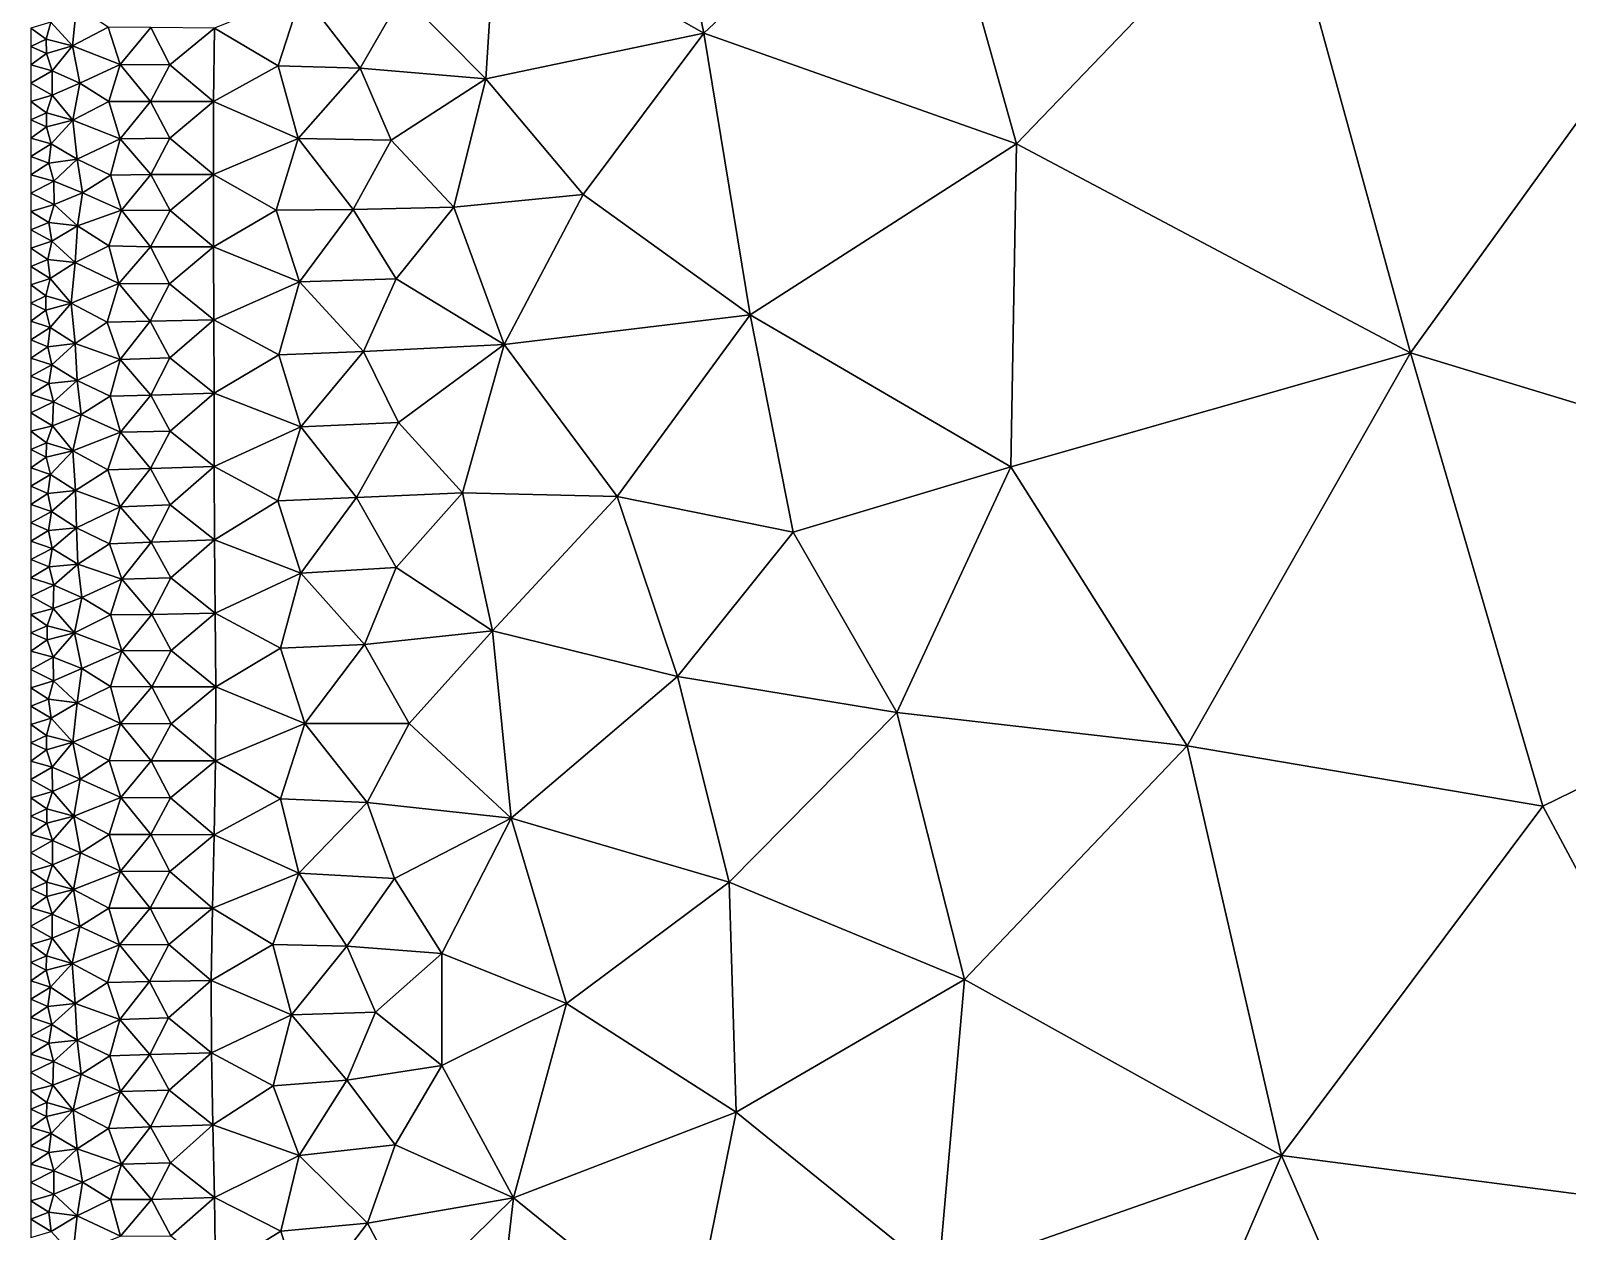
# Model space of a CAD drawing. Header units: metres. Extents: x 0 to 72, y -280 to 0.
# Drawn here: x 0.2 to 16.98, y -211.68 to -198.56 of the extents above; entities that cross this region are included whole.
import ezdxf

# ---------------------------------------------------------------- set-up
doc = ezdxf.new("R2010")
doc.units = ezdxf.units.M

msp = doc.modelspace()

# ---------------------------------------------------------------- linework, layer by layer
at = {"layer": 'layer', "color": 0}
for points in [[(6.93765, -195.646), (5.28121, -197.301), (7.55037, -198.589)], [(7.55037, -198.589), (9.98498, -196.305), (6.93765, -195.646)], [(10.9636, -199.798), (9.98498, -196.305), (7.55037, -198.589)], [(10.9636, -199.798), (13.8196, -196.823), (9.98498, -196.305)], [(15.2644, -202.08), (13.8196, -196.823), (10.9636, -199.798)], [(15.2644, -202.08), (19.071, -196.809), (13.8196, -196.823)], [(22.3998, -204.252), (19.071, -196.809), (15.2644, -202.08)], [(5.28121, -197.301), (4.25843, -198.166), (5.16872, -199.087)], [(5.28121, -197.301), (5.16872, -199.087), (7.55037, -198.589)], [(0.700573, -198.297), (0.420416, -198.468), (0.657446, -198.728)], [(0.700573, -198.297), (0.657446, -198.728), (1.04685, -198.522)], [(3.16149, -198.146), (2.20523, -198.536), (2.90063, -198.945)], [(3.16149, -198.146), (2.90063, -198.945), (3.79705, -198.973)], [(3.16149, -198.146), (3.79705, -198.973), (4.25843, -198.166)], [(4.25843, -198.166), (3.79705, -198.973), (5.16872, -199.087)], [(0.420416, -198.468), (0.2, -198.535), (0.370223, -198.656)], [(0.420416, -198.468), (0.370223, -198.656), (0.657446, -198.728)], [(0.2, -198.535), (0.2, -198.735), (0.370223, -198.656)], [(1.04685, -198.522), (0.657446, -198.728), (1.17598, -198.932)], [(1.04685, -198.522), (1.17598, -198.932), (1.51084, -198.529)], [(1.51084, -198.529), (1.17598, -198.932), (1.72046, -198.934)], [(1.51084, -198.529), (1.72046, -198.934), (2.20523, -198.536)], [(2.20523, -198.536), (1.72046, -198.934), (2.19706, -199.337)], [(2.20523, -198.536), (2.19706, -199.337), (2.90063, -198.945)], [(7.55037, -198.589), (5.16872, -199.087), (6.23027, -200.352)], [(8.05692, -201.665), (7.55037, -198.589), (6.23027, -200.352)], [(8.05692, -201.665), (10.9636, -199.798), (7.55037, -198.589)], [(0.370223, -198.656), (0.2, -198.735), (0.372354, -198.811)], [(0.2, -198.735), (0.2, -198.935), (0.372354, -198.811)], [(0.370223, -198.656), (0.372354, -198.811), (0.657446, -198.728)], [(0.372354, -198.811), (0.433298, -199.002), (0.657446, -198.728)], [(0.657446, -198.728), (0.433298, -199.002), (0.735541, -199.135)], [(0.657446, -198.728), (0.735541, -199.135), (1.17598, -198.932)], [(0.372354, -198.811), (0.2, -198.935), (0.433298, -199.002)], [(0.2, -198.935), (0.2, -199.135), (0.433298, -199.002)], [(1.17598, -198.932), (0.735541, -199.135), (1.05109, -199.337)], [(1.17598, -198.932), (1.05109, -199.337), (1.50694, -199.336)], [(1.17598, -198.932), (1.50694, -199.336), (1.72046, -198.934)], [(1.72046, -198.934), (1.50694, -199.336), (2.19706, -199.337)], [(2.90063, -198.945), (2.19706, -199.337), (3.12054, -199.74)], [(2.90063, -198.945), (3.12054, -199.74), (3.79705, -198.973)], [(3.79705, -198.973), (3.12054, -199.74), (4.13708, -199.759)], [(3.79705, -198.973), (4.13708, -199.759), (5.16872, -199.087)], [(0.433298, -199.002), (0.2, -199.135), (0.433626, -199.268)], [(0.2, -199.135), (0.2, -199.335), (0.433626, -199.268)], [(0.433298, -199.002), (0.433626, -199.268), (0.735541, -199.135)], [(0.735541, -199.135), (0.433626, -199.268), (0.658927, -199.54)], [(0.735541, -199.135), (0.658927, -199.54), (1.05109, -199.337)], [(5.16872, -199.087), (4.13708, -199.759), (4.82075, -200.491)], [(5.16872, -199.087), (4.82075, -200.491), (6.23027, -200.352)], [(0.433626, -199.268), (0.2, -199.335), (0.372904, -199.459)], [(0.433626, -199.268), (0.372904, -199.459), (0.658927, -199.54)], [(0.2, -199.335), (0.2, -199.536), (0.372904, -199.459)], [(0.372904, -199.459), (0.2, -199.536), (0.370947, -199.614)], [(0.372904, -199.459), (0.370947, -199.614), (0.658927, -199.54)], [(1.05109, -199.337), (0.658927, -199.54), (1.17511, -199.742)], [(1.05109, -199.337), (1.17511, -199.742), (1.50694, -199.336)], [(1.50694, -199.336), (1.17511, -199.742), (1.71853, -199.736)], [(1.50694, -199.336), (1.71853, -199.736), (2.19706, -199.337)], [(2.19706, -199.337), (1.71853, -199.736), (2.19425, -200.132)], [(2.19706, -199.337), (2.19425, -200.132), (3.12054, -199.74)], [(0.2, -199.536), (0.2, -199.736), (0.370947, -199.614)], [(0.370947, -199.614), (0.2, -199.736), (0.422182, -199.8)], [(0.370947, -199.614), (0.422182, -199.8), (0.658927, -199.54)], [(0.658927, -199.54), (0.422182, -199.8), (0.706068, -199.967)], [(0.658927, -199.54), (0.706068, -199.967), (1.17511, -199.742)], [(0.2, -199.736), (0.2, -199.936), (0.422182, -199.8)], [(0.422182, -199.8), (0.2, -199.936), (0.396495, -200.009)], [(0.422182, -199.8), (0.396495, -200.009), (0.706068, -199.967)], [(1.17511, -199.742), (0.706068, -199.967), (1.0704, -200.14)], [(1.17511, -199.742), (1.0704, -200.14), (1.51267, -200.134)], [(1.17511, -199.742), (1.51267, -200.134), (1.71853, -199.736)], [(1.71853, -199.736), (1.51267, -200.134), (2.19425, -200.132)], [(3.12054, -199.74), (2.19425, -200.132), (2.87844, -200.522)], [(3.12054, -199.74), (2.87844, -200.522), (3.71993, -200.514)], [(3.12054, -199.74), (3.71993, -200.514), (4.13708, -199.759)], [(4.13708, -199.759), (3.71993, -200.514), (4.82075, -200.491)], [(10.9034, -203.325), (10.9636, -199.798), (8.05692, -201.665)], [(10.9034, -203.325), (15.2644, -202.08), (10.9636, -199.798)], [(0.2, -199.936), (0.2, -200.136), (0.396495, -200.009)], [(0.396495, -200.009), (0.453725, -200.207), (0.706068, -199.967)], [(0.706068, -199.967), (0.453725, -200.207), (0.764806, -200.332)], [(0.706068, -199.967), (0.764806, -200.332), (1.0704, -200.14)], [(0.396495, -200.009), (0.2, -200.136), (0.453725, -200.207)], [(0.2, -200.136), (0.2, -200.336), (0.453725, -200.207)], [(1.0704, -200.14), (0.764806, -200.332), (1.19207, -200.524)], [(1.0704, -200.14), (1.19207, -200.524), (1.51267, -200.134)], [(1.51267, -200.134), (1.19207, -200.524), (1.72211, -200.528)], [(1.51267, -200.134), (1.72211, -200.528), (2.19425, -200.132)], [(2.19425, -200.132), (1.72211, -200.528), (2.19566, -200.923)], [(2.19425, -200.132), (2.19566, -200.923), (2.87844, -200.522)], [(0.453725, -200.207), (0.2, -200.336), (0.454946, -200.46)], [(0.453725, -200.207), (0.454946, -200.46), (0.764806, -200.332)], [(0.2, -200.336), (0.2, -200.536), (0.454946, -200.46)], [(0.454946, -200.46), (0.2, -200.536), (0.399471, -200.658)], [(0.454946, -200.46), (0.399471, -200.658), (0.711791, -200.693)], [(0.764806, -200.332), (0.454946, -200.46), (0.711791, -200.693)], [(0.764806, -200.332), (0.711791, -200.693), (1.19207, -200.524)], [(4.82075, -200.491), (5.37095, -201.99), (6.23027, -200.352)], [(6.23027, -200.352), (5.37095, -201.99), (8.05692, -201.665)], [(0.2, -200.536), (0.2, -200.737), (0.399471, -200.658)], [(1.19207, -200.524), (0.711791, -200.693), (1.05317, -200.913)], [(1.19207, -200.524), (1.05317, -200.913), (1.508, -200.924)], [(1.19207, -200.524), (1.508, -200.924), (1.72211, -200.528)], [(1.72211, -200.528), (1.508, -200.924), (2.19566, -200.923)], [(2.87844, -200.522), (2.19566, -200.923), (3.13519, -201.304)], [(2.87844, -200.522), (3.13519, -201.304), (3.71993, -200.514)], [(3.71993, -200.514), (3.13519, -201.304), (4.18835, -201.272)], [(3.71993, -200.514), (4.18835, -201.272), (4.82075, -200.491)], [(4.82075, -200.491), (4.18835, -201.272), (5.37095, -201.99)], [(0.399471, -200.658), (0.2, -200.737), (0.430661, -200.863)], [(0.2, -200.737), (0.2, -200.937), (0.430661, -200.863)], [(0.399471, -200.658), (0.430661, -200.863), (0.711791, -200.693)], [(0.711791, -200.693), (0.430661, -200.863), (0.686297, -201.095)], [(0.711791, -200.693), (0.686297, -201.095), (1.05317, -200.913)], [(0.430661, -200.863), (0.2, -200.937), (0.386171, -201.061)], [(0.2, -200.937), (0.2, -201.137), (0.386171, -201.061)], [(0.430661, -200.863), (0.386171, -201.061), (0.686297, -201.095)], [(1.05317, -200.913), (0.686297, -201.095), (1.16366, -201.325)], [(1.05317, -200.913), (1.16366, -201.325), (1.508, -200.924)], [(1.508, -200.924), (1.16366, -201.325), (1.71568, -201.326)], [(1.508, -200.924), (1.71568, -201.326), (2.19566, -200.923)], [(2.19566, -200.923), (1.71568, -201.326), (2.19981, -201.722)], [(2.19566, -200.923), (2.19981, -201.722), (3.13519, -201.304)], [(0.386171, -201.061), (0.2, -201.137), (0.41312, -201.271)], [(0.2, -201.137), (0.2, -201.337), (0.41312, -201.271)], [(0.386171, -201.061), (0.41312, -201.271), (0.686297, -201.095)], [(0.686297, -201.095), (0.41312, -201.271), (0.641277, -201.537)], [(0.686297, -201.095), (0.641277, -201.537), (1.16366, -201.325)], [(0.41312, -201.271), (0.2, -201.337), (0.363981, -201.46)], [(0.41312, -201.271), (0.363981, -201.46), (0.641277, -201.537)], [(1.16366, -201.325), (0.641277, -201.537), (1.03449, -201.746)], [(1.16366, -201.325), (1.03449, -201.746), (1.50252, -201.735)], [(1.16366, -201.325), (1.50252, -201.735), (1.71568, -201.326)], [(1.71568, -201.326), (1.50252, -201.735), (2.19981, -201.722)], [(3.13519, -201.304), (2.19981, -201.722), (2.90937, -202.102)], [(3.13519, -201.304), (2.90937, -202.102), (3.83415, -202.067)], [(3.13519, -201.304), (3.83415, -202.067), (4.18835, -201.272)], [(4.18835, -201.272), (3.83415, -202.067), (5.37095, -201.99)], [(0.2, -201.337), (0.2, -201.537), (0.363981, -201.46)], [(0.363981, -201.46), (0.2, -201.537), (0.363886, -201.615)], [(0.363981, -201.46), (0.363886, -201.615), (0.641277, -201.537)], [(0.2, -201.537), (0.2, -201.737), (0.363886, -201.615)], [(0.363886, -201.615), (0.2, -201.737), (0.412798, -201.803)], [(0.363886, -201.615), (0.412798, -201.803), (0.641277, -201.537)], [(0.641277, -201.537), (0.412798, -201.803), (0.684578, -201.978)], [(0.641277, -201.537), (0.684578, -201.978), (1.03449, -201.746)], [(0.2, -201.737), (0.2, -201.938), (0.412798, -201.803)], [(0.412798, -201.803), (0.2, -201.938), (0.385677, -202.014)], [(0.412798, -201.803), (0.385677, -202.014), (0.684578, -201.978)], [(1.03449, -201.746), (0.684578, -201.978), (1.17584, -202.154)], [(1.03449, -201.746), (1.17584, -202.154), (1.50252, -201.735)], [(1.50252, -201.735), (1.17584, -202.154), (1.72039, -202.135)], [(1.50252, -201.735), (1.72039, -202.135), (2.19981, -201.722)], [(2.19981, -201.722), (1.72039, -202.135), (2.20419, -202.522)], [(2.19981, -201.722), (2.20419, -202.522), (2.90937, -202.102)], [(6.60375, -203.652), (8.05692, -201.665), (5.37095, -201.99)], [(8.52567, -204.04), (8.05692, -201.665), (6.60375, -203.652)], [(8.52567, -204.04), (10.9034, -203.325), (8.05692, -201.665)], [(0.2, -201.938), (0.2, -202.138), (0.385677, -202.014)], [(0.385677, -202.014), (0.429423, -202.211), (0.684578, -201.978)], [(0.684578, -201.978), (0.429423, -202.211), (0.707916, -202.384)], [(0.684578, -201.978), (0.707916, -202.384), (1.17584, -202.154)], [(3.83415, -202.067), (4.21657, -202.842), (5.37095, -201.99)], [(5.37095, -201.99), (4.21657, -202.842), (4.91602, -203.609)], [(5.37095, -201.99), (4.91602, -203.609), (6.60375, -203.652)], [(0.385677, -202.014), (0.2, -202.138), (0.429423, -202.211)], [(0.2, -202.138), (0.2, -202.338), (0.429423, -202.211)], [(1.17584, -202.154), (0.707916, -202.384), (1.06595, -202.556)], [(1.17584, -202.154), (1.06595, -202.556), (1.51223, -202.542)], [(1.17584, -202.154), (1.51223, -202.542), (1.72039, -202.135)], [(1.72039, -202.135), (1.51223, -202.542), (2.20419, -202.522)], [(2.90937, -202.102), (2.20419, -202.522), (3.14842, -202.889)], [(2.90937, -202.102), (3.14842, -202.889), (3.83415, -202.067)], [(3.83415, -202.067), (3.14842, -202.889), (4.21657, -202.842)], [(12.8277, -206.373), (15.2644, -202.08), (10.9034, -203.325)], [(16.7102, -207.035), (15.2644, -202.08), (12.8277, -206.373)], [(16.7102, -207.035), (22.3998, -204.252), (15.2644, -202.08)], [(0.429423, -202.211), (0.2, -202.338), (0.397462, -202.418)], [(0.429423, -202.211), (0.397462, -202.418), (0.707916, -202.384)], [(0.2, -202.338), (0.2, -202.538), (0.397462, -202.418)], [(0.397462, -202.418), (0.2, -202.538), (0.449097, -202.618)], [(0.397462, -202.418), (0.449097, -202.618), (0.707916, -202.384)], [(0.707916, -202.384), (0.449097, -202.618), (0.75028, -202.756)], [(0.707916, -202.384), (0.75028, -202.756), (1.06595, -202.556)], [(0.2, -202.538), (0.2, -202.738), (0.449097, -202.618)], [(0.449097, -202.618), (0.2, -202.738), (0.438537, -202.878)], [(0.449097, -202.618), (0.438537, -202.878), (0.75028, -202.756)], [(1.06595, -202.556), (0.75028, -202.756), (1.18032, -202.949)], [(1.06595, -202.556), (1.18032, -202.949), (1.51223, -202.542)], [(1.51223, -202.542), (1.18032, -202.949), (1.72274, -202.937)], [(1.51223, -202.542), (1.72274, -202.937), (2.20419, -202.522)], [(2.20419, -202.522), (1.72274, -202.937), (2.20283, -203.323)], [(2.20419, -202.522), (2.20283, -203.323), (3.14842, -202.889)], [(0.2, -202.738), (0.2, -202.938), (0.438537, -202.878)], [(0.75028, -202.756), (0.438537, -202.878), (0.657892, -203.152)], [(0.75028, -202.756), (0.657892, -203.152), (1.18032, -202.949)], [(0.438537, -202.878), (0.2, -202.938), (0.373407, -203.065)], [(0.2, -202.938), (0.2, -203.139), (0.373407, -203.065)], [(0.438537, -202.878), (0.373407, -203.065), (0.657892, -203.152)], [(1.18032, -202.949), (0.657892, -203.152), (1.04249, -203.358)], [(1.18032, -202.949), (1.04249, -203.358), (1.50826, -203.345)], [(1.18032, -202.949), (1.50826, -203.345), (1.72274, -202.937)], [(1.72274, -202.937), (1.50826, -203.345), (2.20283, -203.323)], [(3.14842, -202.889), (2.20283, -203.323), (2.89696, -203.698)], [(3.14842, -202.889), (2.89696, -203.698), (3.75815, -203.66)], [(3.14842, -202.889), (3.75815, -203.66), (4.21657, -202.842)], [(4.21657, -202.842), (3.75815, -203.66), (4.91602, -203.609)], [(0.373407, -203.065), (0.2, -203.139), (0.369818, -203.221)], [(0.2, -203.139), (0.2, -203.339), (0.369818, -203.221)], [(0.373407, -203.065), (0.369818, -203.221), (0.657892, -203.152)], [(0.369818, -203.221), (0.417021, -203.409), (0.657892, -203.152)], [(0.657892, -203.152), (0.417021, -203.409), (0.6871, -203.586)], [(0.657892, -203.152), (0.6871, -203.586), (1.04249, -203.358)], [(0.369818, -203.221), (0.2, -203.339), (0.417021, -203.409)], [(0.2, -203.339), (0.2, -203.539), (0.417021, -203.409)], [(1.50826, -203.345), (1.72237, -203.741), (2.20283, -203.323)], [(2.20283, -203.323), (1.72237, -203.741), (2.20575, -204.124)], [(2.20283, -203.323), (2.20575, -204.124), (2.89696, -203.698)], [(9.65711, -206.009), (10.9034, -203.325), (8.52567, -204.04)], [(12.8277, -206.373), (10.9034, -203.325), (9.65711, -206.009)], [(0.417021, -203.409), (0.2, -203.539), (0.386535, -203.617)], [(0.417021, -203.409), (0.386535, -203.617), (0.6871, -203.586)], [(1.04249, -203.358), (0.6871, -203.586), (1.17641, -203.762)], [(1.04249, -203.358), (1.17641, -203.762), (1.50826, -203.345)], [(1.50826, -203.345), (1.17641, -203.762), (1.72237, -203.741)], [(0.2, -203.539), (0.2, -203.739), (0.386535, -203.617)], [(0.386535, -203.617), (0.2, -203.739), (0.427584, -203.816)], [(0.386535, -203.617), (0.427584, -203.816), (0.6871, -203.586)], [(0.6871, -203.586), (0.427584, -203.816), (0.698974, -203.993)], [(0.6871, -203.586), (0.698974, -203.993), (1.17641, -203.762)], [(2.89696, -203.698), (3.15004, -204.488), (3.75815, -203.66)], [(3.75815, -203.66), (3.15004, -204.488), (4.19187, -204.427)], [(3.75815, -203.66), (4.19187, -204.427), (4.91602, -203.609)], [(4.91602, -203.609), (4.19187, -204.427), (5.24221, -205.118)], [(4.91602, -203.609), (5.24221, -205.118), (6.60375, -203.652)], [(7.26283, -205.617), (6.60375, -203.652), (5.24221, -205.118)], [(7.26283, -205.617), (8.52567, -204.04), (6.60375, -203.652)], [(0.2, -203.739), (0.2, -203.939), (0.427584, -203.816)], [(0.427584, -203.816), (0.2, -203.939), (0.392284, -204.021)], [(0.427584, -203.816), (0.392284, -204.021), (0.698974, -203.993)], [(1.17641, -203.762), (0.698974, -203.993), (1.05994, -204.169)], [(1.17641, -203.762), (1.05994, -204.169), (1.51503, -204.148)], [(1.17641, -203.762), (1.51503, -204.148), (1.72237, -203.741)], [(1.72237, -203.741), (1.51503, -204.148), (2.20575, -204.124)], [(2.89696, -203.698), (2.20575, -204.124), (3.15004, -204.488)], [(0.2, -203.939), (0.2, -204.139), (0.392284, -204.021)], [(0.392284, -204.021), (0.434318, -204.217), (0.698974, -203.993)], [(0.698974, -203.993), (0.434318, -204.217), (0.714232, -204.389)], [(0.698974, -203.993), (0.714232, -204.389), (1.05994, -204.169)], [(0.392284, -204.021), (0.2, -204.139), (0.434318, -204.217)], [(0.2, -204.139), (0.2, -204.339), (0.434318, -204.217)], [(1.05994, -204.169), (0.714232, -204.389), (1.1955, -204.554)], [(1.05994, -204.169), (1.1955, -204.554), (1.51503, -204.148)], [(1.51503, -204.148), (1.1955, -204.554), (1.73074, -204.538)], [(1.51503, -204.148), (1.73074, -204.538), (2.20575, -204.124)], [(2.20575, -204.124), (1.73074, -204.538), (2.21397, -204.924)], [(2.20575, -204.124), (2.21397, -204.924), (3.15004, -204.488)], [(9.65711, -206.009), (8.52567, -204.04), (7.26283, -205.617)], [(0.434318, -204.217), (0.2, -204.339), (0.400287, -204.42)], [(0.2, -204.339), (0.2, -204.54), (0.400287, -204.42)], [(0.434318, -204.217), (0.400287, -204.42), (0.714232, -204.389)], [(19.1216, -211.536), (22.3998, -204.252), (16.7102, -207.035)], [(0.400287, -204.42), (0.2, -204.54), (0.453017, -204.619)], [(0.400287, -204.42), (0.453017, -204.619), (0.714232, -204.389)], [(0.714232, -204.389), (0.453017, -204.619), (0.758906, -204.753)], [(0.714232, -204.389), (0.758906, -204.753), (1.1955, -204.554)], [(3.15004, -204.488), (2.21397, -204.924), (2.92766, -205.309)], [(3.15004, -204.488), (2.92766, -205.309), (3.8442, -205.267)], [(3.15004, -204.488), (3.8442, -205.267), (4.19187, -204.427)], [(4.19187, -204.427), (3.8442, -205.267), (5.24221, -205.118)], [(0.2, -204.54), (0.2, -204.74), (0.453017, -204.619)], [(0.453017, -204.619), (0.2, -204.74), (0.445042, -204.876)], [(0.453017, -204.619), (0.445042, -204.876), (0.758906, -204.753)], [(1.1955, -204.554), (0.758906, -204.753), (1.0692, -204.944)], [(1.1955, -204.554), (1.0692, -204.944), (1.52247, -204.938)], [(1.1955, -204.554), (1.52247, -204.938), (1.73074, -204.538)], [(1.73074, -204.538), (1.52247, -204.938), (2.21397, -204.924)], [(0.2, -204.74), (0.2, -204.94), (0.445042, -204.876)], [(0.758906, -204.753), (0.445042, -204.876), (0.678264, -205.14)], [(0.758906, -204.753), (0.678264, -205.14), (1.0692, -204.944)], [(0.445042, -204.876), (0.2, -204.94), (0.380671, -205.063)], [(0.2, -204.94), (0.2, -205.14), (0.380671, -205.063)], [(0.445042, -204.876), (0.380671, -205.063), (0.678264, -205.14)], [(1.0692, -204.944), (0.678264, -205.14), (1.19312, -205.335)], [(1.0692, -204.944), (1.19312, -205.335), (1.52247, -204.938)], [(1.52247, -204.938), (1.19312, -205.335), (1.73445, -205.332)], [(1.52247, -204.938), (1.73445, -205.332), (2.21397, -204.924)], [(2.21397, -204.924), (1.73445, -205.332), (2.22099, -205.73)], [(2.21397, -204.924), (2.22099, -205.73), (2.92766, -205.309)], [(0.380671, -205.063), (0.2, -205.14), (0.380587, -205.218)], [(0.2, -205.14), (0.2, -205.34), (0.380587, -205.218)], [(0.380671, -205.063), (0.380587, -205.218), (0.678264, -205.14)], [(0.380587, -205.218), (0.444261, -205.405), (0.678264, -205.14)], [(0.678264, -205.14), (0.444261, -205.405), (0.7568, -205.529)], [(0.678264, -205.14), (0.7568, -205.529), (1.19312, -205.335)], [(3.8442, -205.267), (4.33195, -206.131), (5.24221, -205.118)], [(5.24221, -205.118), (4.33195, -206.131), (5.4473, -207.165)], [(5.24221, -205.118), (5.4473, -207.165), (7.26283, -205.617)], [(0.380587, -205.218), (0.2, -205.34), (0.444261, -205.405)], [(0.2, -205.34), (0.2, -205.54), (0.444261, -205.405)], [(1.19312, -205.335), (0.7568, -205.529), (1.07114, -205.726)], [(1.19312, -205.335), (1.07114, -205.726), (1.52176, -205.731)], [(1.19312, -205.335), (1.52176, -205.731), (1.73445, -205.332)], [(1.73445, -205.332), (1.52176, -205.731), (2.22099, -205.73)], [(2.92766, -205.309), (2.22099, -205.73), (3.1939, -206.132)], [(2.92766, -205.309), (3.1939, -206.132), (3.8442, -205.267)], [(3.8442, -205.267), (3.1939, -206.132), (4.33195, -206.131)], [(0.444261, -205.405), (0.2, -205.54), (0.450219, -205.664)], [(0.444261, -205.405), (0.450219, -205.664), (0.7568, -205.529)], [(0.2, -205.54), (0.2, -205.741), (0.450219, -205.664)], [(0.450219, -205.664), (0.2, -205.741), (0.395476, -205.865)], [(0.450219, -205.664), (0.395476, -205.865), (0.705224, -205.903)], [(0.7568, -205.529), (0.450219, -205.664), (0.705224, -205.903)], [(0.7568, -205.529), (0.705224, -205.903), (1.07114, -205.726)], [(7.82569, -207.862), (7.26283, -205.617), (5.4473, -207.165)], [(7.82569, -207.862), (9.65711, -206.009), (7.26283, -205.617)], [(0.2, -205.741), (0.2, -205.941), (0.395476, -205.865)], [(1.07114, -205.726), (0.705224, -205.903), (1.18043, -206.129)], [(1.07114, -205.726), (1.18043, -206.129), (1.52176, -205.731)], [(1.52176, -205.731), (1.18043, -206.129), (1.73185, -206.134)], [(1.52176, -205.731), (1.73185, -206.134), (2.22099, -205.73)], [(2.22099, -205.73), (1.73185, -206.134), (2.21857, -206.54)], [(2.22099, -205.73), (2.21857, -206.54), (3.1939, -206.132)], [(0.395476, -205.865), (0.2, -205.941), (0.422166, -206.074)], [(0.2, -205.941), (0.2, -206.141), (0.422166, -206.074)], [(0.395476, -205.865), (0.422166, -206.074), (0.705224, -205.903)], [(0.705224, -205.903), (0.422166, -206.074), (0.660839, -206.334)], [(0.705224, -205.903), (0.660839, -206.334), (1.18043, -206.129)], [(10.3939, -208.928), (9.65711, -206.009), (7.82569, -207.862)], [(10.3939, -208.928), (12.8277, -206.373), (9.65711, -206.009)], [(0.422166, -206.074), (0.2, -206.141), (0.371394, -206.262)], [(0.2, -206.141), (0.2, -206.341), (0.371394, -206.262)], [(0.422166, -206.074), (0.371394, -206.262), (0.660839, -206.334)], [(1.18043, -206.129), (0.660839, -206.334), (1.0563, -206.536)], [(1.18043, -206.129), (1.0563, -206.536), (1.51645, -206.537)], [(1.18043, -206.129), (1.51645, -206.537), (1.73185, -206.134)], [(1.73185, -206.134), (1.51645, -206.537), (2.21857, -206.54)], [(3.1939, -206.132), (2.21857, -206.54), (2.9279, -206.955)], [(3.1939, -206.132), (2.9279, -206.955), (3.87411, -206.994)], [(3.1939, -206.132), (3.87411, -206.994), (4.33195, -206.131)], [(4.33195, -206.131), (3.87411, -206.994), (5.4473, -207.165)], [(0.371394, -206.262), (0.2, -206.341), (0.373621, -206.417)], [(0.2, -206.341), (0.2, -206.541), (0.373621, -206.417)], [(0.371394, -206.262), (0.373621, -206.417), (0.660839, -206.334)], [(0.373621, -206.417), (0.435419, -206.607), (0.660839, -206.334)], [(0.660839, -206.334), (0.435419, -206.607), (0.740525, -206.739)], [(0.660839, -206.334), (0.740525, -206.739), (1.0563, -206.536)], [(0.373621, -206.417), (0.2, -206.541), (0.435419, -206.607)], [(13.8564, -210.848), (12.8277, -206.373), (10.3939, -208.928)], [(13.8564, -210.848), (16.7102, -207.035), (12.8277, -206.373)], [(0.2, -206.541), (0.2, -206.741), (0.435419, -206.607)], [(0.435419, -206.607), (0.2, -206.741), (0.437083, -206.872)], [(0.435419, -206.607), (0.437083, -206.872), (0.740525, -206.739)], [(1.0563, -206.536), (0.740525, -206.739), (1.18306, -206.94)], [(1.0563, -206.536), (1.18306, -206.94), (1.51645, -206.537)], [(1.51645, -206.537), (1.18306, -206.94), (1.72781, -206.942)], [(1.51645, -206.537), (1.72781, -206.942), (2.21857, -206.54)], [(2.21857, -206.54), (1.72781, -206.942), (2.20425, -207.348)], [(2.21857, -206.54), (2.20425, -207.348), (2.9279, -206.955)], [(0.2, -206.741), (0.2, -206.942), (0.437083, -206.872)], [(0.740525, -206.739), (0.437083, -206.872), (0.66925, -207.141)], [(0.740525, -206.739), (0.66925, -207.141), (1.18306, -206.94)], [(0.437083, -206.872), (0.2, -206.942), (0.376748, -207.063)], [(0.2, -206.942), (0.2, -207.142), (0.376748, -207.063)], [(0.437083, -206.872), (0.376748, -207.063), (0.66925, -207.141)], [(1.18306, -206.94), (0.66925, -207.141), (1.05769, -207.342)], [(1.18306, -206.94), (1.05769, -207.342), (1.51256, -207.344)], [(1.18306, -206.94), (1.51256, -207.344), (1.72781, -206.942)], [(1.72781, -206.942), (1.51256, -207.344), (2.20425, -207.348)], [(2.9279, -206.955), (2.20425, -207.348), (3.12663, -207.767)], [(2.9279, -206.955), (3.12663, -207.767), (3.87411, -206.994)], [(3.87411, -206.994), (3.12663, -207.767), (4.17373, -207.823)], [(3.87411, -206.994), (4.17373, -207.823), (5.4473, -207.165)], [(0.376748, -207.063), (0.2, -207.142), (0.37682, -207.22)], [(0.2, -207.142), (0.2, -207.342), (0.37682, -207.22)], [(0.376748, -207.063), (0.37682, -207.22), (0.66925, -207.141)], [(0.37682, -207.22), (0.437619, -207.41), (0.66925, -207.141)], [(0.66925, -207.141), (0.437619, -207.41), (0.741827, -207.542)], [(0.66925, -207.141), (0.741827, -207.542), (1.05769, -207.342)], [(5.4473, -207.165), (4.17373, -207.823), (4.68841, -208.643)], [(5.4473, -207.165), (4.68841, -208.643), (6.0485, -209.19)], [(7.82569, -207.862), (5.4473, -207.165), (6.0485, -209.19)], [(19.1216, -211.536), (16.7102, -207.035), (13.8564, -210.848)], [(0.37682, -207.22), (0.2, -207.342), (0.437619, -207.41)], [(0.2, -207.342), (0.2, -207.542), (0.437619, -207.41)], [(1.05769, -207.342), (0.741827, -207.542), (1.17965, -207.744)], [(1.05769, -207.342), (1.17965, -207.744), (1.51256, -207.344)], [(1.51256, -207.344), (1.17965, -207.744), (1.71891, -207.746)], [(1.51256, -207.344), (1.71891, -207.746), (2.20425, -207.348)], [(2.20425, -207.348), (1.71891, -207.746), (2.18504, -208.148)], [(2.20425, -207.348), (2.18504, -208.148), (3.12663, -207.767)], [(0.437619, -207.41), (0.2, -207.542), (0.437322, -207.674)], [(0.437619, -207.41), (0.437322, -207.674), (0.741827, -207.542)], [(0.2, -207.542), (0.2, -207.742), (0.437322, -207.674)], [(0.437322, -207.674), (0.2, -207.742), (0.376327, -207.865)], [(0.437322, -207.674), (0.376327, -207.865), (0.667448, -207.944)], [(0.741827, -207.542), (0.437322, -207.674), (0.667448, -207.944)], [(0.741827, -207.542), (0.667448, -207.944), (1.17965, -207.744)], [(0.2, -207.742), (0.2, -207.942), (0.376327, -207.865)], [(0.376327, -207.865), (0.2, -207.942), (0.376001, -208.021)], [(0.376327, -207.865), (0.376001, -208.021), (0.667448, -207.944)], [(1.17965, -207.744), (0.667448, -207.944), (1.05242, -208.146)], [(1.17965, -207.744), (1.05242, -208.146), (1.50362, -208.146)], [(1.17965, -207.744), (1.50362, -208.146), (1.71891, -207.746)], [(1.71891, -207.746), (1.50362, -208.146), (2.18504, -208.148)], [(3.12663, -207.767), (2.18504, -208.148), (2.8444, -208.545)], [(3.12663, -207.767), (2.8444, -208.545), (3.65147, -208.563)], [(3.12663, -207.767), (3.65147, -208.563), (4.17373, -207.823)], [(4.17373, -207.823), (3.65147, -208.563), (4.68841, -208.643)], [(7.90314, -210.376), (7.82569, -207.862), (6.0485, -209.19)], [(7.90314, -210.376), (10.3939, -208.928), (7.82569, -207.862)], [(0.2, -207.942), (0.2, -208.143), (0.376001, -208.021)], [(0.376001, -208.021), (0.2, -208.143), (0.435495, -208.212)], [(0.376001, -208.021), (0.435495, -208.212), (0.667448, -207.944)], [(0.667448, -207.944), (0.435495, -208.212), (0.735885, -208.347)], [(0.667448, -207.944), (0.735885, -208.347), (1.05242, -208.146)], [(0.2, -208.143), (0.2, -208.343), (0.435495, -208.212)], [(1.05242, -208.146), (0.735885, -208.347), (1.17, -208.549)], [(1.05242, -208.146), (1.17, -208.549), (1.50362, -208.146)], [(1.50362, -208.146), (1.17, -208.549), (1.70748, -208.546)], [(1.50362, -208.146), (1.70748, -208.546), (2.18504, -208.148)], [(2.18504, -208.148), (1.70748, -208.546), (2.16934, -208.939)], [(2.18504, -208.148), (2.16934, -208.939), (2.8444, -208.545)], [(0.435495, -208.212), (0.2, -208.343), (0.43283, -208.477)], [(0.2, -208.343), (0.2, -208.543), (0.43283, -208.477)], [(0.435495, -208.212), (0.43283, -208.477), (0.735885, -208.347)], [(0.735885, -208.347), (0.43283, -208.477), (0.653154, -208.753)], [(0.735885, -208.347), (0.653154, -208.753), (1.17, -208.549)], [(0.43283, -208.477), (0.2, -208.543), (0.371171, -208.668)], [(0.43283, -208.477), (0.371171, -208.668), (0.653154, -208.753)], [(0.2, -208.543), (0.2, -208.743), (0.371171, -208.668)], [(0.371171, -208.668), (0.2, -208.743), (0.368319, -208.824)], [(0.371171, -208.668), (0.368319, -208.824), (0.653154, -208.753)], [(1.17, -208.549), (0.653154, -208.753), (1.03669, -208.96)], [(1.17, -208.549), (1.03669, -208.96), (1.49504, -208.95)], [(1.17, -208.549), (1.49504, -208.95), (1.70748, -208.546)], [(1.70748, -208.546), (1.49504, -208.95), (2.16934, -208.939)], [(2.8444, -208.545), (2.16934, -208.939), (3.04846, -209.312)], [(2.8444, -208.545), (3.04846, -209.312), (3.65147, -208.563)], [(3.65147, -208.563), (3.04846, -209.312), (3.96414, -209.284)], [(3.65147, -208.563), (3.96414, -209.284), (4.68841, -208.643)], [(4.68841, -208.643), (3.96414, -209.284), (4.68864, -209.866)], [(4.68841, -208.643), (4.68864, -209.866), (6.0485, -209.19)], [(0.2, -208.743), (0.2, -208.943), (0.368319, -208.824)], [(0.368319, -208.824), (0.2, -208.943), (0.416044, -209.012)], [(0.368319, -208.824), (0.416044, -209.012), (0.653154, -208.753)], [(0.653154, -208.753), (0.416044, -209.012), (0.686706, -209.188)], [(0.653154, -208.753), (0.686706, -209.188), (1.03669, -208.96)], [(0.2, -208.943), (0.2, -209.143), (0.416044, -209.012)], [(0.416044, -209.012), (0.2, -209.143), (0.386841, -209.221)], [(0.416044, -209.012), (0.386841, -209.221), (0.686706, -209.188)], [(1.03669, -208.96), (0.686706, -209.188), (1.1717, -209.363)], [(1.03669, -208.96), (1.1717, -209.363), (1.49504, -208.95)], [(1.49504, -208.95), (1.1717, -209.363), (1.7052, -209.346)], [(1.49504, -208.95), (1.7052, -209.346), (2.16934, -208.939)], [(2.16934, -208.939), (1.7052, -209.346), (2.17219, -209.727)], [(2.16934, -208.939), (2.17219, -209.727), (3.04846, -209.312)], [(10.1102, -212.163), (10.3939, -208.928), (7.90314, -210.376)], [(10.1102, -212.163), (13.8564, -210.848), (10.3939, -208.928)], [(0.2, -209.143), (0.2, -209.343), (0.386841, -209.221)], [(0.386841, -209.221), (0.429936, -209.418), (0.686706, -209.188)], [(0.686706, -209.188), (0.429936, -209.418), (0.707567, -209.59)], [(0.686706, -209.188), (0.707567, -209.59), (1.1717, -209.363)], [(4.68864, -209.866), (5.46983, -211.313), (6.0485, -209.19)], [(6.0485, -209.19), (5.46983, -211.313), (7.90314, -210.376)], [(0.386841, -209.221), (0.2, -209.343), (0.429936, -209.418)], [(0.2, -209.343), (0.2, -209.544), (0.429936, -209.418)], [(1.1717, -209.363), (0.707567, -209.59), (1.06349, -209.762)], [(1.1717, -209.363), (1.06349, -209.762), (1.5022, -209.748)], [(1.1717, -209.363), (1.5022, -209.748), (1.7052, -209.346)], [(1.7052, -209.346), (1.5022, -209.748), (2.17219, -209.727)], [(3.04846, -209.312), (2.17219, -209.727), (2.84772, -210.09)], [(3.04846, -209.312), (2.84772, -210.09), (3.6527, -210.027)], [(3.04846, -209.312), (3.6527, -210.027), (3.96414, -209.284)], [(3.96414, -209.284), (3.6527, -210.027), (4.68864, -209.866)], [(0.429936, -209.418), (0.2, -209.544), (0.397561, -209.624)], [(0.2, -209.544), (0.2, -209.744), (0.397561, -209.624)], [(0.429936, -209.418), (0.397561, -209.624), (0.707567, -209.59)], [(0.397561, -209.624), (0.2, -209.744), (0.449327, -209.824)], [(0.397561, -209.624), (0.449327, -209.824), (0.707567, -209.59)], [(0.707567, -209.59), (0.449327, -209.824), (0.750689, -209.96)], [(0.707567, -209.59), (0.750689, -209.96), (1.06349, -209.762)], [(0.2, -209.744), (0.2, -209.944), (0.449327, -209.824)], [(0.449327, -209.824), (0.2, -209.944), (0.439669, -210.082)], [(0.449327, -209.824), (0.439669, -210.082), (0.750689, -209.96)], [(1.06349, -209.762), (0.750689, -209.96), (1.17928, -210.15)], [(1.06349, -209.762), (1.17928, -210.15), (1.5022, -209.748)], [(1.5022, -209.748), (1.17928, -210.15), (1.71314, -210.137)], [(1.5022, -209.748), (1.71314, -210.137), (2.17219, -209.727)], [(2.17219, -209.727), (1.71314, -210.137), (2.19013, -210.514)], [(2.17219, -209.727), (2.19013, -210.514), (2.84772, -210.09)], [(3.6527, -210.027), (4.17884, -210.734), (4.68864, -209.866)], [(4.68864, -209.866), (4.17884, -210.734), (5.46983, -211.313)], [(0.2, -209.944), (0.2, -210.144), (0.439669, -210.082)], [(0.750689, -209.96), (0.439669, -210.082), (0.662409, -210.353)], [(0.750689, -209.96), (0.662409, -210.353), (1.17928, -210.15)], [(2.84772, -210.09), (3.13042, -210.851), (3.6527, -210.027)], [(3.6527, -210.027), (3.13042, -210.851), (4.17884, -210.734)], [(0.439669, -210.082), (0.2, -210.144), (0.374972, -210.269)], [(0.2, -210.144), (0.2, -210.344), (0.374972, -210.269)], [(0.439669, -210.082), (0.374972, -210.269), (0.662409, -210.353)], [(1.17928, -210.15), (0.662409, -210.353), (1.05046, -210.553)], [(1.17928, -210.15), (1.05046, -210.553), (1.50918, -210.538)], [(1.17928, -210.15), (1.50918, -210.538), (1.71314, -210.137)], [(1.71314, -210.137), (1.50918, -210.538), (2.19013, -210.514)], [(2.84772, -210.09), (2.19013, -210.514), (3.13042, -210.851)], [(0.374972, -210.269), (0.2, -210.344), (0.372165, -210.424)], [(0.2, -210.344), (0.2, -210.544), (0.372165, -210.424)], [(0.374972, -210.269), (0.372165, -210.424), (0.662409, -210.353)], [(0.372165, -210.424), (0.422939, -210.61), (0.662409, -210.353)], [(0.662409, -210.353), (0.422939, -210.61), (0.706074, -210.776)], [(0.662409, -210.353), (0.706074, -210.776), (1.05046, -210.553)], [(7.39518, -212.873), (7.90314, -210.376), (5.46983, -211.313)], [(10.1102, -212.163), (7.90314, -210.376), (7.39518, -212.873)], [(0.372165, -210.424), (0.2, -210.544), (0.422939, -210.61)], [(0.2, -210.544), (0.2, -210.745), (0.422939, -210.61)], [(1.05046, -210.553), (0.706074, -210.776), (1.19228, -210.943)], [(1.05046, -210.553), (1.19228, -210.943), (1.50918, -210.538)], [(1.50918, -210.538), (1.19228, -210.943), (1.72514, -210.929)], [(1.50918, -210.538), (1.72514, -210.929), (2.19013, -210.514)], [(2.19013, -210.514), (1.72514, -210.929), (2.20823, -211.309)], [(2.19013, -210.514), (2.20823, -211.309), (3.13042, -210.851)], [(0.422939, -210.61), (0.2, -210.745), (0.396535, -210.818)], [(0.422939, -210.61), (0.396535, -210.818), (0.706074, -210.776)], [(0.2, -210.745), (0.2, -210.945), (0.396535, -210.818)], [(0.396535, -210.818), (0.2, -210.945), (0.453339, -211.016)], [(0.396535, -210.818), (0.453339, -211.016), (0.706074, -210.776)], [(0.706074, -210.776), (0.453339, -211.016), (0.764014, -211.142)], [(0.706074, -210.776), (0.764014, -211.142), (1.19228, -210.943)], [(3.13042, -210.851), (2.20823, -211.309), (2.93021, -211.676)], [(3.13042, -210.851), (2.93021, -211.676), (3.87757, -211.588)], [(3.13042, -210.851), (3.87757, -211.588), (4.17884, -210.734)], [(4.17884, -210.734), (3.87757, -211.588), (5.46983, -211.313)], [(12.0823, -214.964), (13.8564, -210.848), (10.1102, -212.163)], [(15.616, -214.893), (13.8564, -210.848), (12.0823, -214.964)], [(15.616, -214.893), (19.1216, -211.536), (13.8564, -210.848)], [(0.2, -210.945), (0.2, -211.145), (0.453339, -211.016)], [(0.453339, -211.016), (0.2, -211.145), (0.453436, -211.271)], [(0.453339, -211.016), (0.453436, -211.271), (0.764014, -211.142)], [(1.19228, -210.943), (0.764014, -211.142), (1.07238, -211.332)], [(1.19228, -210.943), (1.07238, -211.332), (1.51803, -211.329)], [(1.19228, -210.943), (1.51803, -211.329), (1.72514, -210.929)], [(1.72514, -210.929), (1.51803, -211.329), (2.20823, -211.309)], [(0.2, -211.145), (0.2, -211.345), (0.453436, -211.271)], [(0.764014, -211.142), (0.453436, -211.271), (0.706922, -211.509)], [(0.764014, -211.142), (0.706922, -211.509), (1.07238, -211.332)], [(0.453436, -211.271), (0.2, -211.345), (0.396532, -211.47)], [(0.2, -211.345), (0.2, -211.545), (0.396532, -211.47)], [(0.453436, -211.271), (0.396532, -211.47), (0.706922, -211.509)], [(1.07238, -211.332), (0.706922, -211.509), (1.17934, -211.73)], [(1.07238, -211.332), (1.17934, -211.73), (1.51803, -211.329)], [(1.51803, -211.329), (1.17934, -211.73), (1.72852, -211.726)], [(1.51803, -211.329), (1.72852, -211.726), (2.20823, -211.309)], [(2.20823, -211.309), (1.72852, -211.726), (2.2178, -212.118)], [(2.20823, -211.309), (2.2178, -212.118), (2.93021, -211.676)], [(3.87757, -211.588), (4.3292, -212.436), (5.46983, -211.313)], [(5.46983, -211.313), (4.3292, -212.436), (5.22599, -213.439)], [(5.46983, -211.313), (5.22599, -213.439), (7.39518, -212.873)], [(0.396532, -211.47), (0.2, -211.545), (0.422454, -211.679)], [(0.2, -211.545), (0.2, -211.745), (0.422454, -211.679)], [(0.396532, -211.47), (0.422454, -211.679), (0.706922, -211.509)], [(0.706922, -211.509), (0.422454, -211.679), (0.659965, -211.938)], [(0.706922, -211.509), (0.659965, -211.938), (1.17934, -211.73)], [(19.2286, -217.942), (19.1216, -211.536), (15.616, -214.893)], [(2.93021, -211.676), (2.2178, -212.118), (3.18955, -212.491)], [(2.93021, -211.676), (3.18955, -212.491), (3.87757, -211.588)], [(3.87757, -211.588), (3.18955, -212.491), (4.3292, -212.436)]]:
    msp.add_3dface(points, dxfattribs=at)

doc.saveas('drawing.dxf')
